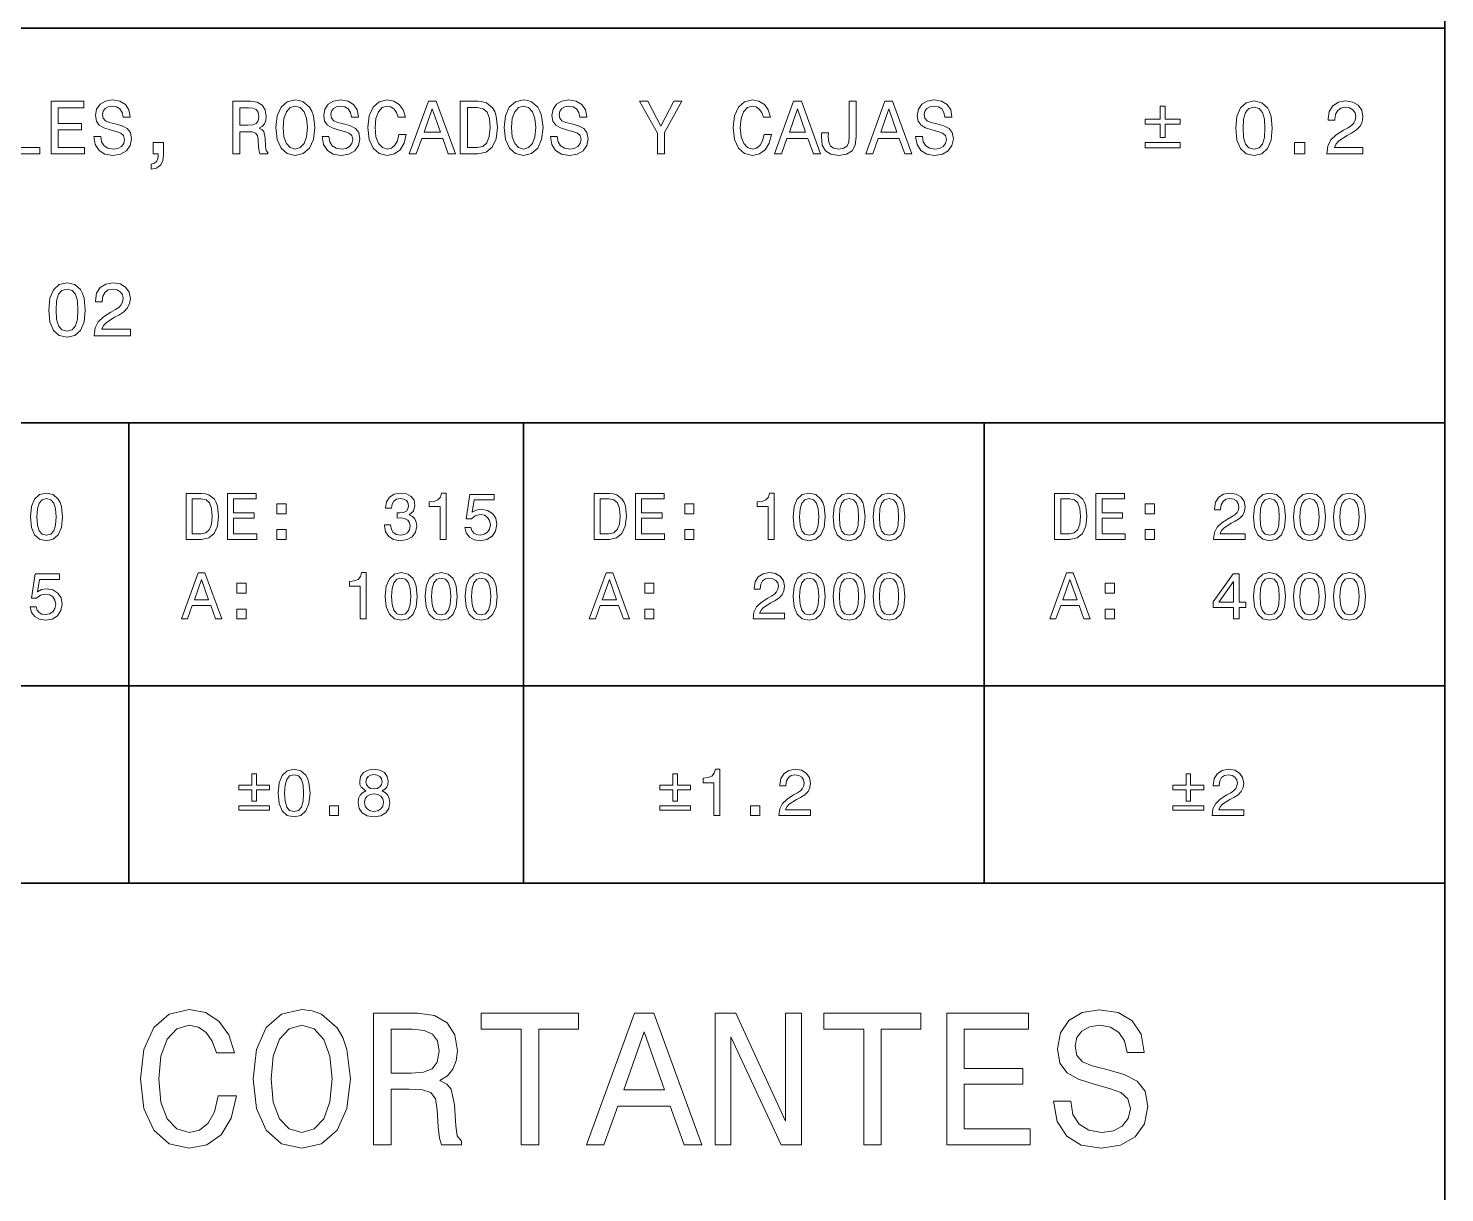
# Model space of a CAD drawing. Extents: x 5 to 413, y 5 to 291.
# Drawn here: x 375.46 to 413.37, y 149.33 to 180.5 of the extents above; entities that cross this region are included whole.
import ezdxf

# ---------------------------------------------------------------- set-up
doc = ezdxf.new("R2010")
doc.units = 0

msp = doc.modelspace()

# ---------------------------------------------------------------- linework, layer by layer
at = {"color": 7, "lineweight": 35}
for p, q in [((413.367157, 5.281658), (413.367157, 290.786957)), ((413.367188, 180.500763), (335.902863, 180.500763)), ((413.367188, 157.613586), (413.367188, 180.500763)), ((335.902863, 169.937454), (413.367188, 169.937454)), ((378.156128, 169.937454), (378.156128, 157.613586)), ((388.719421, 169.937454), (388.719421, 157.613586)), ((401.043304, 169.937454), (401.043304, 157.613586)), ((335.902863, 162.895248), (413.367188, 162.895248)), ((335.902863, 157.613586), (413.367157, 157.613586)), ((335.902863, 157.613586), (413.367188, 157.613586))]:
    msp.add_line(p, q, dxfattribs=at)
at = {"color": 7, "lineweight": 13}
for points in [[(374.866364, 177.137955), (375.771484, 177.137955), (375.771484, 177.308426), (375.05307, 177.308426), (375.05307, 178.546402), (374.866364, 178.546402)], [(376.073883, 177.137955), (376.966858, 177.137955), (376.966858, 177.308426), (376.26059, 177.308426), (376.26059, 177.785355), (376.88974, 177.785355), (376.88974, 177.953796), (376.26059, 177.953796), (376.26059, 178.375916), (376.950623, 178.375916), (376.950623, 178.546402), (376.073883, 178.546402)], [(377.401154, 177.602707), (377.216461, 177.602707), (377.25705, 177.387573), (377.358521, 177.229279), (377.514801, 177.133896), (377.725861, 177.099396), (377.934906, 177.131866), (378.091156, 177.221161), (378.190613, 177.361191), (378.227142, 177.545868), (378.196686, 177.712296), (378.11145, 177.819855), (377.97345, 177.890884), (377.788788, 177.943649), (377.630493, 177.982208), (377.526978, 178.026855), (377.46814, 178.091797), (377.44986, 178.193268), (377.46814, 178.284592), (377.520874, 178.353592), (377.602051, 178.400269), (377.713684, 178.416504), (377.827332, 178.39621), (377.916626, 178.341415), (377.975494, 178.250092), (378.003906, 178.126297), (378.188568, 178.126297), (378.188568, 178.130356), (378.156097, 178.321121), (378.06073, 178.463196), (377.910553, 178.55249), (377.707611, 178.582932), (377.524963, 178.55249), (377.382874, 178.467255), (377.291565, 178.335327), (377.259094, 178.164856), (377.285461, 178.01265), (377.362579, 177.909149), (377.484375, 177.840149), (377.650787, 177.787384), (377.815155, 177.740707), (377.938965, 177.69606), (378.014038, 177.631119), (378.040436, 177.525574), (378.016083, 177.418015), (377.953156, 177.336838), (377.857788, 177.286102), (377.733978, 177.269867), (377.595978, 177.292191), (377.490448, 177.357132), (377.423462, 177.462662)], [(380.934448, 177.137955), (381.123169, 177.137955), (381.123169, 177.73259), (381.315979, 177.73259), (381.458038, 177.726501), (381.547333, 177.69809), (381.596039, 177.631119), (381.616333, 177.511368), (381.626465, 177.32872), (381.638672, 177.208984), (381.663025, 177.137955), (381.876099, 177.137955), (381.876099, 177.176514), (381.829437, 177.233337), (381.813171, 177.338867), (381.798981, 177.566177), (381.764465, 177.734619), (381.717804, 177.787384), (381.644745, 177.825943), (381.725922, 177.876678), (381.782745, 177.947708), (381.819275, 178.037003), (381.831451, 178.144562), (381.80304, 178.315033), (381.721863, 178.442902), (381.587921, 178.52002), (381.405273, 178.546402), (380.934448, 178.546402)], [(382.087158, 177.842178), (382.123688, 177.525574), (382.229218, 177.292191), (382.393616, 177.148102), (382.608734, 177.099396), (382.821838, 177.148102), (382.988251, 177.292191), (383.091736, 177.525574), (383.13031, 177.842178), (383.091736, 178.156738), (383.047089, 178.284592), (382.988251, 178.390121), (382.821838, 178.534225), (382.720367, 178.570755), (382.608734, 178.584961), (382.391571, 178.534225), (382.227203, 178.392151), (382.123688, 178.158768)], [(383.509827, 177.602707), (383.325134, 177.602707), (383.365723, 177.387573), (383.467194, 177.229279), (383.623474, 177.133896), (383.834534, 177.099396), (384.043549, 177.131866), (384.199829, 177.221161), (384.299286, 177.361191), (384.335815, 177.545868), (384.305359, 177.712296), (384.220123, 177.819855), (384.082123, 177.890884), (383.89743, 177.943649), (383.739136, 177.982208), (383.635651, 178.026855), (383.576782, 178.091797), (383.558533, 178.193268), (383.576782, 178.284592), (383.629547, 178.353592), (383.710724, 178.400269), (383.822357, 178.416504), (383.936005, 178.39621), (384.025299, 178.341415), (384.084167, 178.250092), (384.112549, 178.126297), (384.297241, 178.126297), (384.297241, 178.130356), (384.264771, 178.321121), (384.169373, 178.463196), (384.019196, 178.55249), (383.816254, 178.582932), (383.633606, 178.55249), (383.491547, 178.467255), (383.400208, 178.335327), (383.367737, 178.164856), (383.394135, 178.01265), (383.471252, 177.909149), (383.593018, 177.840149), (383.75943, 177.787384), (383.923828, 177.740707), (384.047607, 177.69606), (384.122711, 177.631119), (384.149109, 177.525574), (384.124725, 177.418015), (384.061829, 177.336838), (383.966431, 177.286102), (383.842651, 177.269867), (383.704651, 177.292191), (383.599121, 177.357132), (383.532135, 177.462662)], [(385.380981, 177.66156), (385.340393, 177.491074), (385.273407, 177.369308), (385.180054, 177.29422), (385.070465, 177.269867), (384.938538, 177.306396), (384.835052, 177.415985), (384.766052, 177.594589), (384.743713, 177.842178), (384.766052, 178.087738), (384.833008, 178.268356), (384.936523, 178.377945), (385.070465, 178.416504), (385.167877, 178.39621), (385.251099, 178.339386), (385.31604, 178.248062), (385.360687, 178.122238), (385.553467, 178.122238), (385.492584, 178.315033), (385.387054, 178.461166), (385.242981, 178.55249), (385.070465, 178.584961), (384.855347, 178.534225), (384.690948, 178.392151), (384.585419, 178.158768), (384.548889, 177.842178), (384.585419, 177.525574), (384.690948, 177.292191), (384.855347, 177.148102), (385.070465, 177.099396), (385.259216, 177.137955), (385.411407, 177.245514), (385.518982, 177.422073), (385.575806, 177.66156)], [(385.656982, 177.137955), (385.843689, 177.137955), (385.991821, 177.551956), (386.553986, 177.551956), (386.702148, 177.137955), (386.892914, 177.137955), (386.377441, 178.548431), (386.170441, 178.548431)], [(387.493652, 178.546402), (387.024841, 178.546402), (387.024841, 177.137955), (387.493652, 177.137955), (387.714844, 177.182602), (387.879242, 177.318573), (387.980713, 177.53978), (388.017242, 177.842178), (387.984772, 178.15065), (387.944183, 178.272415), (387.88736, 178.369827), (387.722961, 178.501755), (387.615417, 178.534225)], [(388.195831, 177.842178), (388.232361, 177.525574), (388.337891, 177.292191), (388.502258, 177.148102), (388.717407, 177.099396), (388.930481, 177.148102), (389.096924, 177.292191), (389.200409, 177.525574), (389.238953, 177.842178), (389.200409, 178.156738), (389.155762, 178.284592), (389.096924, 178.390121), (388.930481, 178.534225), (388.82901, 178.570755), (388.717407, 178.584961), (388.500244, 178.534225), (388.335846, 178.392151), (388.232361, 178.158768)], [(389.618469, 177.602707), (389.433807, 177.602707), (389.474396, 177.387573), (389.575867, 177.229279), (389.732117, 177.133896), (389.943176, 177.099396), (390.152222, 177.131866), (390.308502, 177.221161), (390.407928, 177.361191), (390.444458, 177.545868), (390.414032, 177.712296), (390.328796, 177.819855), (390.190796, 177.890884), (390.006104, 177.943649), (389.847809, 177.982208), (389.744293, 178.026855), (389.685455, 178.091797), (389.667175, 178.193268), (389.685455, 178.284592), (389.73822, 178.353592), (389.819397, 178.400269), (389.93103, 178.416504), (390.044647, 178.39621), (390.133972, 178.341415), (390.19281, 178.250092), (390.221222, 178.126297), (390.405914, 178.126297), (390.405914, 178.130356), (390.373444, 178.321121), (390.278046, 178.463196), (390.127869, 178.55249), (389.924927, 178.582932), (389.742279, 178.55249), (389.60022, 178.467255), (389.508881, 178.335327), (389.47641, 178.164856), (389.502808, 178.01265), (389.579926, 177.909149), (389.701691, 177.840149), (389.868103, 177.787384), (390.032471, 177.740707), (390.156281, 177.69606), (390.231384, 177.631119), (390.257751, 177.525574), (390.233398, 177.418015), (390.170502, 177.336838), (390.075104, 177.286102), (389.951294, 177.269867), (389.813293, 177.292191), (389.707764, 177.357132), (389.640808, 177.462662)], [(392.488129, 177.137955), (392.488129, 177.708237), (392.950836, 178.548431), (392.739777, 178.548431), (392.392731, 177.880737), (392.041656, 178.548431), (391.816376, 178.548431), (392.299377, 177.69606), (392.299377, 177.137955)], [(395.154846, 177.66156), (395.114258, 177.491074), (395.047272, 177.369308), (394.953918, 177.29422), (394.84433, 177.269867), (394.712402, 177.306396), (394.608917, 177.415985), (394.539917, 177.594589), (394.517578, 177.842178), (394.539917, 178.087738), (394.606873, 178.268356), (394.710388, 178.377945), (394.84433, 178.416504), (394.941742, 178.39621), (395.024963, 178.339386), (395.089905, 178.248062), (395.134521, 178.122238), (395.327332, 178.122238), (395.266449, 178.315033), (395.160919, 178.461166), (395.016846, 178.55249), (394.84433, 178.584961), (394.629211, 178.534225), (394.464813, 178.392151), (394.359283, 178.158768), (394.322754, 177.842178), (394.359283, 177.525574), (394.464813, 177.292191), (394.629211, 177.148102), (394.84433, 177.099396), (395.033081, 177.137955), (395.185272, 177.245514), (395.292847, 177.422073), (395.34967, 177.66156)], [(395.430847, 177.137955), (395.617554, 177.137955), (395.765686, 177.551956), (396.32785, 177.551956), (396.476013, 177.137955), (396.666779, 177.137955), (396.151306, 178.548431), (395.944275, 178.548431)], [(397.431885, 177.604736), (397.417664, 177.454544), (397.375061, 177.351044), (397.287781, 177.288132), (397.153839, 177.269867), (397.021942, 177.288132), (396.934662, 177.346985), (396.883942, 177.450485), (396.86972, 177.600677), (396.873779, 177.702148), (396.691132, 177.702148), (396.687073, 177.598648), (396.711426, 177.373367), (396.794647, 177.217102), (396.938721, 177.129837), (397.151825, 177.099396), (397.362885, 177.129837), (397.506958, 177.217102), (397.590179, 177.371338), (397.616577, 177.596619), (397.616577, 178.546402), (397.431885, 178.546402)], [(397.874298, 177.137955), (398.061005, 177.137955), (398.209167, 177.551956), (398.771332, 177.551956), (398.919464, 177.137955), (399.110229, 177.137955), (398.594757, 178.548431), (398.387756, 178.548431)], [(399.392334, 177.602707), (399.207642, 177.602707), (399.24823, 177.387573), (399.349731, 177.229279), (399.505981, 177.133896), (399.717041, 177.099396), (399.926086, 177.131866), (400.082336, 177.221161), (400.181793, 177.361191), (400.218323, 177.545868), (400.187866, 177.712296), (400.102631, 177.819855), (399.964661, 177.890884), (399.779968, 177.943649), (399.621674, 177.982208), (399.518158, 178.026855), (399.45932, 178.091797), (399.44104, 178.193268), (399.45932, 178.284592), (399.512085, 178.353592), (399.593262, 178.400269), (399.704865, 178.416504), (399.818512, 178.39621), (399.907806, 178.341415), (399.966675, 178.250092), (399.995087, 178.126297), (400.179749, 178.126297), (400.179749, 178.130356), (400.147278, 178.321121), (400.05191, 178.463196), (399.901733, 178.55249), (399.698792, 178.582932), (399.516144, 178.55249), (399.374084, 178.467255), (399.282745, 178.335327), (399.250275, 178.164856), (399.276672, 178.01265), (399.35376, 177.909149), (399.475555, 177.840149), (399.641968, 177.787384), (399.806335, 177.740707), (399.930145, 177.69606), (400.005219, 177.631119), (400.031616, 177.525574), (400.007263, 177.418015), (399.944336, 177.336838), (399.848969, 177.286102), (399.725159, 177.269867), (399.587158, 177.292191), (399.481628, 177.357132), (399.414673, 177.462662)], [(407.776031, 177.825943), (407.806458, 177.507309), (407.901855, 177.280014), (408.054047, 177.142014), (408.265106, 177.097366), (408.474152, 177.142014), (408.626343, 177.280014), (408.719727, 177.507309), (408.752197, 177.825943), (408.719727, 178.142532), (408.681152, 178.268356), (408.626343, 178.371857), (408.474152, 178.509872), (408.265106, 178.556549), (408.054047, 178.509872), (407.901855, 178.369827), (407.806458, 178.142532)], [(410.213409, 177.137955), (411.181458, 177.137955), (411.181458, 177.312485), (410.416321, 177.312485), (410.458954, 177.407867), (410.532013, 177.487015), (410.757294, 177.631119), (410.877014, 177.692001), (411.010986, 177.779266), (411.106354, 177.880737), (411.161163, 178.000473), (411.181458, 178.136444), (411.146942, 178.306915), (411.051575, 178.440872), (410.905457, 178.526108), (410.716705, 178.556549), (410.521881, 178.522049), (410.373718, 178.426666), (410.278351, 178.274445), (410.24585, 178.073532), (410.24585, 178.04512), (410.430542, 178.04512), (410.430542, 178.061356), (410.448822, 178.199356), (410.503601, 178.300827), (410.590881, 178.365768), (410.706543, 178.388092), (410.82428, 178.367798), (410.91153, 178.317062), (410.968353, 178.237915), (410.988647, 178.138474), (410.974426, 178.04512), (410.935883, 177.965973), (410.870941, 177.896973), (410.781647, 177.83609), (410.661926, 177.771149), (410.463013, 177.645325), (410.322998, 177.511368), (410.239777, 177.349014), (410.213409, 177.144043)], [(381.352509, 178.373886), (381.476288, 178.36171), (381.563568, 178.323151), (381.618347, 178.252121), (381.636627, 178.140503), (381.616333, 178.022797), (381.561523, 177.951767), (381.46817, 177.915237), (381.340332, 177.90509), (381.123169, 177.90509), (381.123169, 178.373886)], [(382.281982, 177.842178), (382.304321, 178.087738), (382.371277, 178.268356), (382.474792, 178.377945), (382.608734, 178.416504), (382.740662, 178.377945), (382.844147, 178.266327), (382.911133, 178.085709), (382.935486, 177.842178), (382.911133, 177.596619), (382.844147, 177.415985), (382.740662, 177.306396), (382.608734, 177.269867), (382.474792, 177.306396), (382.371277, 177.415985), (382.304321, 177.594589)], [(386.056763, 177.724472), (386.273926, 178.345474), (386.491089, 177.724472)], [(387.479431, 178.377945), (387.633667, 178.347504), (387.739197, 178.25415), (387.802124, 178.087738), (387.822418, 177.842178), (387.800079, 177.604736), (387.737183, 177.438309), (387.629608, 177.338867), (387.479431, 177.306396), (387.213562, 177.306396), (387.213562, 178.377945)], [(388.390656, 177.842178), (388.412964, 178.087738), (388.47995, 178.268356), (388.583435, 178.377945), (388.717407, 178.416504), (388.849304, 178.377945), (388.95282, 178.266327), (389.019775, 178.085709), (389.044128, 177.842178), (389.019775, 177.596619), (388.95282, 177.415985), (388.849304, 177.306396), (388.717407, 177.269867), (388.583435, 177.306396), (388.47995, 177.415985), (388.412964, 177.594589)], [(395.830627, 177.724472), (396.047791, 178.345474), (396.264954, 177.724472)], [(398.274109, 177.724472), (398.491272, 178.345474), (398.708405, 177.724472)], [(405.75061, 177.580383), (405.890656, 177.580383), (405.890656, 177.931473), (406.29248, 177.931473), (406.29248, 178.069473), (405.890656, 178.069473), (405.890656, 178.418549), (405.75061, 178.418549), (405.75061, 178.069473), (405.348785, 178.069473), (405.348785, 177.931473), (405.75061, 177.931473)], [(407.970856, 177.825943), (407.987091, 178.071503), (408.037811, 178.248062), (408.12915, 178.351562), (408.265106, 178.388092), (408.399048, 178.351562), (408.490387, 178.248062), (408.541138, 178.071503), (408.557373, 177.825943), (408.541138, 177.578354), (408.490387, 177.401779), (408.399048, 177.298279), (408.265106, 177.263779), (408.12915, 177.298279), (408.037811, 177.401779), (407.987091, 177.578354)], [(378.803497, 177.137955), (378.939484, 177.137955), (378.939484, 177.099396), (378.929321, 177.001984), (378.896851, 176.932983), (378.840027, 176.888336), (378.754791, 176.866013), (378.754791, 176.728012), (378.894836, 176.760483), (378.998322, 176.835571), (379.061249, 176.955307), (379.083557, 177.115631), (379.083557, 177.442368), (378.803497, 177.442368)], [(405.348785, 177.442368), (405.348785, 177.302338), (406.29248, 177.302338), (406.29248, 177.442368)], [(409.346802, 177.137955), (409.626892, 177.137955), (409.626892, 177.440338), (409.346802, 177.440338)], [(376.010986, 172.959305), (376.041412, 172.640671), (376.13681, 172.413376), (376.289001, 172.275375), (376.500061, 172.230728), (376.709106, 172.275375), (376.861328, 172.413376), (376.954681, 172.640671), (376.987152, 172.959305), (376.954681, 173.275894), (376.916107, 173.401718), (376.861328, 173.505219), (376.709106, 173.643234), (376.500061, 173.689911), (376.289001, 173.643234), (376.13681, 173.503189), (376.041412, 173.275894)], [(377.226624, 172.271317), (378.194672, 172.271317), (378.194672, 172.445847), (377.429565, 172.445847), (377.472168, 172.541229), (377.545227, 172.620377), (377.770508, 172.764481), (377.890259, 172.825363), (378.0242, 172.912628), (378.119568, 173.014099), (378.174377, 173.133835), (378.194672, 173.269806), (378.160156, 173.440277), (378.064789, 173.574234), (377.918671, 173.65947), (377.729919, 173.689911), (377.535095, 173.655411), (377.386932, 173.560028), (377.291565, 173.407806), (377.259094, 173.206894), (377.259094, 173.178482), (377.443756, 173.178482), (377.443756, 173.194717), (377.462036, 173.332718), (377.516846, 173.434189), (377.604095, 173.49913), (377.719788, 173.521454), (377.837494, 173.50116), (377.924744, 173.450424), (377.981567, 173.371277), (378.001862, 173.271835), (377.987671, 173.178482), (377.949097, 173.099335), (377.884155, 173.030334), (377.794861, 172.969452), (377.67511, 172.90451), (377.476227, 172.778687), (377.336212, 172.64473), (377.252991, 172.482376), (377.226624, 172.277405)], [(376.205811, 172.959305), (376.222046, 173.204865), (376.272766, 173.381424), (376.364105, 173.484924), (376.500061, 173.521454), (376.634033, 173.484924), (376.725342, 173.381424), (376.776062, 173.204865), (376.792297, 172.959305), (376.776062, 172.711716), (376.725342, 172.535141), (376.634033, 172.431641), (376.500061, 172.397141), (376.364105, 172.431641), (376.272766, 172.535141), (376.222046, 172.711716)], [(375.521851, 167.420929), (375.548492, 167.142136), (375.631958, 166.943237), (375.765137, 166.822495), (375.949829, 166.783417), (376.132721, 166.822495), (376.2659, 166.943237), (376.347595, 167.142136), (376.376007, 167.420929), (376.347595, 167.697952), (376.313843, 167.808044), (376.2659, 167.898605), (376.132721, 168.019363), (375.949829, 168.060211), (375.765137, 168.019363), (375.631958, 167.896835), (375.548492, 167.697952)], [(375.692322, 167.420929), (375.706543, 167.635788), (375.750946, 167.790283), (375.830841, 167.880859), (375.949829, 167.912811), (376.067017, 167.880859), (376.146942, 167.790283), (376.191315, 167.635788), (376.205536, 167.420929), (376.191315, 167.204285), (376.146942, 167.049789), (376.067017, 166.959229), (375.949829, 166.929031), (375.830841, 166.959229), (375.750946, 167.049789), (375.706543, 167.204285)], [(380.09729, 168.051331), (379.687073, 168.051331), (379.687073, 166.818939), (380.09729, 166.818939), (380.290833, 166.858002), (380.434662, 166.97699), (380.523468, 167.170547), (380.55542, 167.435135), (380.527008, 167.705048), (380.491486, 167.8116), (380.441772, 167.896835), (380.297943, 168.012253), (380.203827, 168.040665)], [(380.795166, 166.818939), (381.576508, 166.818939), (381.576508, 166.968109), (380.958527, 166.968109), (380.958527, 167.385406), (381.509003, 167.385406), (381.509003, 167.532806), (380.958527, 167.532806), (380.958527, 167.902161), (381.562286, 167.902161), (381.562286, 168.051331), (380.795166, 168.051331)], [(384.996643, 167.206055), (384.996643, 167.193634), (385.025055, 167.023148), (385.108521, 166.895294), (385.239929, 166.813614), (385.41394, 166.783417), (385.598633, 166.813614), (385.737122, 166.891739), (385.825928, 167.016052), (385.85788, 167.175873), (385.843689, 167.28064), (385.804626, 167.365875), (385.740692, 167.43158), (385.655457, 167.479523), (385.770874, 167.575424), (385.811707, 167.728134), (385.785065, 167.866638), (385.70871, 167.97142), (385.584412, 168.037125), (385.41394, 168.060211), (385.25412, 168.031799), (385.131592, 167.953659), (385.051697, 167.829361), (385.025055, 167.6642), (385.025055, 167.651779), (385.183105, 167.651779), (385.197296, 167.765427), (385.243469, 167.847107), (385.318054, 167.896835), (385.422821, 167.914597), (385.515167, 167.900391), (385.582642, 167.863098), (385.623474, 167.802719), (385.639465, 167.721039), (385.623474, 167.634018), (385.580872, 167.575424), (385.506287, 167.539902), (385.40506, 167.529251), (385.335815, 167.531021), (385.335815, 167.390732), (385.422821, 167.394287), (385.534698, 167.378311), (385.618164, 167.335693), (385.667877, 167.266434), (385.685638, 167.175873), (385.666107, 167.072876), (385.614594, 166.996521), (385.532928, 166.948578), (385.424591, 166.932587), (385.312714, 166.950348), (385.231049, 167.003616), (385.179535, 167.088852), (385.160004, 167.206055)], [(386.481171, 166.818939), (386.642792, 166.818939), (386.642792, 168.060211), (386.522034, 168.060211), (386.490051, 167.951889), (386.426147, 167.879074), (386.328461, 167.836456), (386.193512, 167.82225), (386.193512, 167.696167), (386.481171, 167.696167)], [(387.141785, 167.14035), (387.180847, 166.994736), (387.267853, 166.881088), (387.395691, 166.810059), (387.559082, 166.783417), (387.738434, 166.815384), (387.878723, 166.902405), (387.967499, 167.040909), (388.001251, 167.218491), (387.971069, 167.383636), (387.885834, 167.51326), (387.752625, 167.596725), (387.580383, 167.626923), (387.447205, 167.605606), (387.344208, 167.547012), (387.393921, 167.879074), (387.933777, 167.879074), (387.933777, 168.024689), (387.274963, 168.024689), (387.177277, 167.371201), (387.319336, 167.371201), (387.422333, 167.454666), (387.553741, 167.484848), (387.667389, 167.465317), (387.754425, 167.408493), (387.809448, 167.321487), (387.828979, 167.20961), (387.809448, 167.097733), (387.752625, 167.010727), (387.665619, 166.955673), (387.553741, 166.936142), (387.459625, 166.948578), (387.386841, 166.98941), (387.333557, 167.053345), (387.306915, 167.14035)], [(391.012726, 168.051331), (390.602509, 168.051331), (390.602509, 166.818939), (391.012726, 166.818939), (391.206268, 166.858002), (391.350098, 166.97699), (391.438904, 167.170547), (391.470856, 167.435135), (391.442444, 167.705048), (391.406921, 167.8116), (391.357208, 167.896835), (391.213379, 168.012253), (391.119263, 168.040665)], [(391.710602, 166.818939), (392.491943, 166.818939), (392.491943, 166.968109), (391.873962, 166.968109), (391.873962, 167.385406), (392.424438, 167.385406), (392.424438, 167.532806), (391.873962, 167.532806), (391.873962, 167.902161), (392.477722, 167.902161), (392.477722, 168.051331), (391.710602, 168.051331)], [(395.258575, 166.818939), (395.420197, 166.818939), (395.420197, 168.060211), (395.299438, 168.060211), (395.267456, 167.951889), (395.203552, 167.879074), (395.105865, 167.836456), (394.970917, 167.82225), (394.970917, 167.696167), (395.258575, 167.696167)], [(395.93161, 167.420929), (395.958252, 167.142136), (396.041718, 166.943237), (396.174896, 166.822495), (396.359558, 166.783417), (396.54248, 166.822495), (396.675659, 166.943237), (396.757355, 167.142136), (396.785767, 167.420929), (396.757355, 167.697952), (396.723602, 167.808044), (396.675659, 167.898605), (396.54248, 168.019363), (396.359558, 168.060211), (396.174896, 168.019363), (396.041718, 167.896835), (395.958252, 167.697952)], [(396.102081, 167.420929), (396.116272, 167.635788), (396.160675, 167.790283), (396.240601, 167.880859), (396.359558, 167.912811), (396.476776, 167.880859), (396.556671, 167.790283), (396.601074, 167.635788), (396.615265, 167.420929), (396.601074, 167.204285), (396.556671, 167.049789), (396.476776, 166.959229), (396.359558, 166.929031), (396.240601, 166.959229), (396.160675, 167.049789), (396.116272, 167.204285)], [(397.00061, 167.420929), (397.027252, 167.142136), (397.110718, 166.943237), (397.243896, 166.822495), (397.428589, 166.783417), (397.611481, 166.822495), (397.744659, 166.943237), (397.826355, 167.142136), (397.854767, 167.420929), (397.826355, 167.697952), (397.792603, 167.808044), (397.744659, 167.898605), (397.611481, 168.019363), (397.428589, 168.060211), (397.243896, 168.019363), (397.110718, 167.896835), (397.027252, 167.697952)], [(397.171082, 167.420929), (397.185303, 167.635788), (397.229706, 167.790283), (397.309601, 167.880859), (397.428589, 167.912811), (397.545776, 167.880859), (397.625702, 167.790283), (397.670074, 167.635788), (397.684296, 167.420929), (397.670074, 167.204285), (397.625702, 167.049789), (397.545776, 166.959229), (397.428589, 166.929031), (397.309601, 166.959229), (397.229706, 167.049789), (397.185303, 167.204285)], [(398.069641, 167.420929), (398.096283, 167.142136), (398.179749, 166.943237), (398.312927, 166.822495), (398.497589, 166.783417), (398.680511, 166.822495), (398.81369, 166.943237), (398.895386, 167.142136), (398.923798, 167.420929), (398.895386, 167.697952), (398.861633, 167.808044), (398.81369, 167.898605), (398.680511, 168.019363), (398.497589, 168.060211), (398.312927, 168.019363), (398.179749, 167.896835), (398.096283, 167.697952)], [(398.240112, 167.420929), (398.254303, 167.635788), (398.298706, 167.790283), (398.378632, 167.880859), (398.497589, 167.912811), (398.614807, 167.880859), (398.694702, 167.790283), (398.739105, 167.635788), (398.753296, 167.420929), (398.739105, 167.204285), (398.694702, 167.049789), (398.614807, 166.959229), (398.497589, 166.929031), (398.378632, 166.959229), (398.298706, 167.049789), (398.254303, 167.204285)], [(403.336578, 168.051331), (402.926361, 168.051331), (402.926361, 166.818939), (403.336578, 166.818939), (403.530121, 166.858002), (403.67395, 166.97699), (403.762756, 167.170547), (403.794708, 167.435135), (403.766296, 167.705048), (403.730774, 167.8116), (403.681061, 167.896835), (403.537231, 168.012253), (403.443115, 168.040665)], [(404.034454, 166.818939), (404.815796, 166.818939), (404.815796, 166.968109), (404.197815, 166.968109), (404.197815, 167.385406), (404.748291, 167.385406), (404.748291, 167.532806), (404.197815, 167.532806), (404.197815, 167.902161), (404.801575, 167.902161), (404.801575, 168.051331), (404.034454, 168.051331)], [(407.181122, 166.818939), (408.028168, 166.818939), (408.028168, 166.971649), (407.358704, 166.971649), (407.395996, 167.055115), (407.4599, 167.124374), (407.657013, 167.250458), (407.76178, 167.303726), (407.878998, 167.380081), (407.962463, 167.468872), (408.010406, 167.573639), (408.028168, 167.692627), (407.997986, 167.841782), (407.91452, 167.958984), (407.786652, 168.033569), (407.621521, 168.060211), (407.451019, 168.030014), (407.321411, 167.946548), (407.237946, 167.81337), (407.209534, 167.637573), (407.209534, 167.612717), (407.371124, 167.612717), (407.371124, 167.626923), (407.387115, 167.747665), (407.435059, 167.836456), (407.511414, 167.89328), (407.61264, 167.912811), (407.715637, 167.895065), (407.791992, 167.850662), (407.841705, 167.781403), (407.859467, 167.694397), (407.847015, 167.612717), (407.813293, 167.543457), (407.75647, 167.483078), (407.678345, 167.42981), (407.573547, 167.372986), (407.399536, 167.262878), (407.277008, 167.145676), (407.204193, 167.003616), (407.181122, 166.824265)], [(408.255463, 167.420929), (408.282104, 167.142136), (408.36557, 166.943237), (408.498749, 166.822495), (408.683411, 166.783417), (408.866333, 166.822495), (408.999512, 166.943237), (409.081207, 167.142136), (409.109619, 167.420929), (409.081207, 167.697952), (409.047455, 167.808044), (408.999512, 167.898605), (408.866333, 168.019363), (408.683411, 168.060211), (408.498749, 168.019363), (408.36557, 167.896835), (408.282104, 167.697952)], [(408.425934, 167.420929), (408.440125, 167.635788), (408.484528, 167.790283), (408.564453, 167.880859), (408.683411, 167.912811), (408.800629, 167.880859), (408.880524, 167.790283), (408.924927, 167.635788), (408.939117, 167.420929), (408.924927, 167.204285), (408.880524, 167.049789), (408.800629, 166.959229), (408.683411, 166.929031), (408.564453, 166.959229), (408.484528, 167.049789), (408.440125, 167.204285)], [(409.324463, 167.420929), (409.351105, 167.142136), (409.43457, 166.943237), (409.567749, 166.822495), (409.752441, 166.783417), (409.935333, 166.822495), (410.068512, 166.943237), (410.150208, 167.142136), (410.178619, 167.420929), (410.150208, 167.697952), (410.116455, 167.808044), (410.068512, 167.898605), (409.935333, 168.019363), (409.752441, 168.060211), (409.567749, 168.019363), (409.43457, 167.896835), (409.351105, 167.697952)], [(409.494934, 167.420929), (409.509155, 167.635788), (409.553558, 167.790283), (409.633453, 167.880859), (409.752441, 167.912811), (409.869629, 167.880859), (409.949554, 167.790283), (409.993927, 167.635788), (410.008148, 167.420929), (409.993927, 167.204285), (409.949554, 167.049789), (409.869629, 166.959229), (409.752441, 166.929031), (409.633453, 166.959229), (409.553558, 167.049789), (409.509155, 167.204285)], [(410.393494, 167.420929), (410.420135, 167.142136), (410.503601, 166.943237), (410.63678, 166.822495), (410.821442, 166.783417), (411.004364, 166.822495), (411.137543, 166.943237), (411.219238, 167.142136), (411.24765, 167.420929), (411.219238, 167.697952), (411.185486, 167.808044), (411.137543, 167.898605), (411.004364, 168.019363), (410.821442, 168.060211), (410.63678, 168.019363), (410.503601, 167.896835), (410.420135, 167.697952)], [(410.563965, 167.420929), (410.578156, 167.635788), (410.622559, 167.790283), (410.702484, 167.880859), (410.821442, 167.912811), (410.93866, 167.880859), (411.018555, 167.790283), (411.062958, 167.635788), (411.077148, 167.420929), (411.062958, 167.204285), (411.018555, 167.049789), (410.93866, 166.959229), (410.821442, 166.929031), (410.702484, 166.959229), (410.622559, 167.049789), (410.578156, 167.204285)], [(380.084839, 167.903931), (380.219818, 167.877304), (380.312134, 167.795609), (380.367188, 167.649994), (380.384949, 167.435135), (380.365417, 167.227371), (380.310364, 167.081757), (380.216248, 166.994736), (380.084839, 166.966324), (379.852234, 166.966324), (379.852234, 167.903931)], [(382.114563, 167.507935), (382.359619, 167.507935), (382.359619, 167.772522), (382.114563, 167.772522)], [(391.000275, 167.903931), (391.135254, 167.877304), (391.22757, 167.795609), (391.282623, 167.649994), (391.300385, 167.435135), (391.280853, 167.227371), (391.2258, 167.081757), (391.131683, 166.994736), (391.000275, 166.966324), (390.76767, 166.966324), (390.76767, 167.903931)], [(393.029999, 167.507935), (393.275055, 167.507935), (393.275055, 167.772522), (393.029999, 167.772522)], [(403.324127, 167.903931), (403.459106, 167.877304), (403.551422, 167.795609), (403.606476, 167.649994), (403.624237, 167.435135), (403.604706, 167.227371), (403.549652, 167.081757), (403.455536, 166.994736), (403.324127, 166.966324), (403.091522, 166.966324), (403.091522, 167.903931)], [(405.353851, 167.507935), (405.598907, 167.507935), (405.598907, 167.772522), (405.353851, 167.772522)], [(382.114563, 166.818939), (382.359619, 166.818939), (382.359619, 167.083527), (382.114563, 167.083527)], [(393.029999, 166.818939), (393.275055, 166.818939), (393.275055, 167.083527), (393.029999, 167.083527)], [(405.353851, 166.818939), (405.598907, 166.818939), (405.598907, 167.083527), (405.353851, 167.083527)], [(375.50943, 165.0112), (375.548492, 164.865585), (375.635498, 164.751938), (375.763367, 164.680908), (375.926727, 164.654266), (376.106079, 164.686234), (376.246368, 164.773254), (376.335175, 164.911758), (376.368896, 165.08934), (376.338715, 165.254486), (376.253479, 165.384109), (376.1203, 165.467575), (375.948059, 165.497772), (375.81485, 165.476456), (375.711853, 165.417862), (375.761597, 165.749924), (376.301422, 165.749924), (376.301422, 165.895538), (375.642609, 165.895538), (375.544952, 165.24205), (375.687012, 165.24205), (375.790009, 165.325516), (375.921417, 165.355698), (376.035065, 165.336166), (376.12207, 165.279343), (376.177124, 165.192337), (376.196655, 165.08046), (376.177124, 164.968582), (376.1203, 164.881577), (376.033295, 164.826523), (375.921417, 164.806992), (375.827301, 164.819427), (375.754486, 164.86026), (375.701202, 164.924194), (375.674591, 165.0112)], [(379.559204, 164.689789), (379.722595, 164.689789), (379.852234, 165.052048), (380.344116, 165.052048), (380.473755, 164.689789), (380.640656, 164.689789), (380.189606, 165.92395), (380.008484, 165.92395)], [(379.909058, 165.202988), (380.09906, 165.746368), (380.289062, 165.202988)], [(381.045532, 165.378784), (381.290588, 165.378784), (381.290588, 165.643372), (381.045532, 165.643372)], [(384.34314, 164.689789), (384.504761, 164.689789), (384.504761, 165.931061), (384.384003, 165.931061), (384.35202, 165.822739), (384.288116, 165.749924), (384.19043, 165.707306), (384.055481, 165.6931), (384.055481, 165.567017), (384.34314, 165.567017)], [(385.016174, 165.291779), (385.042816, 165.012985), (385.126282, 164.814087), (385.25946, 164.693344), (385.444122, 164.654266), (385.627045, 164.693344), (385.760223, 164.814087), (385.841919, 165.012985), (385.870331, 165.291779), (385.841919, 165.568802), (385.808167, 165.678894), (385.760223, 165.769455), (385.627045, 165.890213), (385.444122, 165.931061), (385.25946, 165.890213), (385.126282, 165.767685), (385.042816, 165.568802)], [(385.186646, 165.291779), (385.200836, 165.506638), (385.245239, 165.661133), (385.325165, 165.751709), (385.444122, 165.783661), (385.56134, 165.751709), (385.641235, 165.661133), (385.685638, 165.506638), (385.699829, 165.291779), (385.685638, 165.075134), (385.641235, 164.920639), (385.56134, 164.830078), (385.444122, 164.799881), (385.325165, 164.830078), (385.245239, 164.920639), (385.200836, 165.075134)], [(386.085175, 165.291779), (386.111816, 165.012985), (386.195282, 164.814087), (386.328461, 164.693344), (386.513153, 164.654266), (386.696045, 164.693344), (386.829224, 164.814087), (386.910919, 165.012985), (386.939331, 165.291779), (386.910919, 165.568802), (386.877167, 165.678894), (386.829224, 165.769455), (386.696045, 165.890213), (386.513153, 165.931061), (386.328461, 165.890213), (386.195282, 165.767685), (386.111816, 165.568802)], [(386.255646, 165.291779), (386.269867, 165.506638), (386.31427, 165.661133), (386.394165, 165.751709), (386.513153, 165.783661), (386.630341, 165.751709), (386.710266, 165.661133), (386.754639, 165.506638), (386.76886, 165.291779), (386.754639, 165.075134), (386.710266, 164.920639), (386.630341, 164.830078), (386.513153, 164.799881), (386.394165, 164.830078), (386.31427, 164.920639), (386.269867, 165.075134)], [(387.154205, 165.291779), (387.180847, 165.012985), (387.264313, 164.814087), (387.397491, 164.693344), (387.582153, 164.654266), (387.765076, 164.693344), (387.898254, 164.814087), (387.97995, 165.012985), (388.008362, 165.291779), (387.97995, 165.568802), (387.946198, 165.678894), (387.898254, 165.769455), (387.765076, 165.890213), (387.582153, 165.931061), (387.397491, 165.890213), (387.264313, 165.767685), (387.180847, 165.568802)], [(387.324677, 165.291779), (387.338867, 165.506638), (387.38327, 165.661133), (387.463196, 165.751709), (387.582153, 165.783661), (387.699371, 165.751709), (387.779266, 165.661133), (387.823669, 165.506638), (387.83786, 165.291779), (387.823669, 165.075134), (387.779266, 164.920639), (387.699371, 164.830078), (387.582153, 164.799881), (387.463196, 164.830078), (387.38327, 164.920639), (387.338867, 165.075134)], [(390.47464, 164.689789), (390.638031, 164.689789), (390.76767, 165.052048), (391.259552, 165.052048), (391.389191, 164.689789), (391.556091, 164.689789), (391.105042, 165.92395), (390.92392, 165.92395)], [(390.824493, 165.202988), (391.014496, 165.746368), (391.204498, 165.202988)], [(391.960968, 165.378784), (392.206024, 165.378784), (392.206024, 165.643372), (391.960968, 165.643372)], [(394.857269, 164.689789), (395.704315, 164.689789), (395.704315, 164.842499), (395.034851, 164.842499), (395.072144, 164.925964), (395.136047, 164.995224), (395.33316, 165.121307), (395.437927, 165.174576), (395.555145, 165.250931), (395.638611, 165.339722), (395.686554, 165.444489), (395.704315, 165.563477), (395.674133, 165.712631), (395.590668, 165.829834), (395.462799, 165.904419), (395.297668, 165.931061), (395.127167, 165.900864), (394.997559, 165.817398), (394.914093, 165.684219), (394.885681, 165.508423), (394.885681, 165.483566), (395.047272, 165.483566), (395.047272, 165.497772), (395.063263, 165.618515), (395.111206, 165.707306), (395.187561, 165.76413), (395.288788, 165.783661), (395.391785, 165.765915), (395.46814, 165.721512), (395.517853, 165.652252), (395.535614, 165.565247), (395.523163, 165.483566), (395.489441, 165.414307), (395.432617, 165.353928), (395.354492, 165.300659), (395.249695, 165.243835), (395.075684, 165.133728), (394.953156, 165.016525), (394.880341, 164.874466), (394.857269, 164.695114)], [(395.93161, 165.291779), (395.958252, 165.012985), (396.041718, 164.814087), (396.174896, 164.693344), (396.359558, 164.654266), (396.54248, 164.693344), (396.675659, 164.814087), (396.757355, 165.012985), (396.785767, 165.291779), (396.757355, 165.568802), (396.723602, 165.678894), (396.675659, 165.769455), (396.54248, 165.890213), (396.359558, 165.931061), (396.174896, 165.890213), (396.041718, 165.767685), (395.958252, 165.568802)], [(396.102081, 165.291779), (396.116272, 165.506638), (396.160675, 165.661133), (396.240601, 165.751709), (396.359558, 165.783661), (396.476776, 165.751709), (396.556671, 165.661133), (396.601074, 165.506638), (396.615265, 165.291779), (396.601074, 165.075134), (396.556671, 164.920639), (396.476776, 164.830078), (396.359558, 164.799881), (396.240601, 164.830078), (396.160675, 164.920639), (396.116272, 165.075134)], [(397.00061, 165.291779), (397.027252, 165.012985), (397.110718, 164.814087), (397.243896, 164.693344), (397.428589, 164.654266), (397.611481, 164.693344), (397.744659, 164.814087), (397.826355, 165.012985), (397.854767, 165.291779), (397.826355, 165.568802), (397.792603, 165.678894), (397.744659, 165.769455), (397.611481, 165.890213), (397.428589, 165.931061), (397.243896, 165.890213), (397.110718, 165.767685), (397.027252, 165.568802)], [(397.171082, 165.291779), (397.185303, 165.506638), (397.229706, 165.661133), (397.309601, 165.751709), (397.428589, 165.783661), (397.545776, 165.751709), (397.625702, 165.661133), (397.670074, 165.506638), (397.684296, 165.291779), (397.670074, 165.075134), (397.625702, 164.920639), (397.545776, 164.830078), (397.428589, 164.799881), (397.309601, 164.830078), (397.229706, 164.920639), (397.185303, 165.075134)], [(398.069641, 165.291779), (398.096283, 165.012985), (398.179749, 164.814087), (398.312927, 164.693344), (398.497589, 164.654266), (398.680511, 164.693344), (398.81369, 164.814087), (398.895386, 165.012985), (398.923798, 165.291779), (398.895386, 165.568802), (398.861633, 165.678894), (398.81369, 165.769455), (398.680511, 165.890213), (398.497589, 165.931061), (398.312927, 165.890213), (398.179749, 165.767685), (398.096283, 165.568802)], [(398.240112, 165.291779), (398.254303, 165.506638), (398.298706, 165.661133), (398.378632, 165.751709), (398.497589, 165.783661), (398.614807, 165.751709), (398.694702, 165.661133), (398.739105, 165.506638), (398.753296, 165.291779), (398.739105, 165.075134), (398.694702, 164.920639), (398.614807, 164.830078), (398.497589, 164.799881), (398.378632, 164.830078), (398.298706, 164.920639), (398.254303, 165.075134)], [(402.798492, 164.689789), (402.961884, 164.689789), (403.091522, 165.052048), (403.583405, 165.052048), (403.713043, 164.689789), (403.879944, 164.689789), (403.428894, 165.92395), (403.247772, 165.92395)], [(403.148346, 165.202988), (403.338348, 165.746368), (403.528351, 165.202988)], [(404.284821, 165.378784), (404.529877, 165.378784), (404.529877, 165.643372), (404.284821, 165.643372)], [(407.712067, 164.689789), (407.871887, 164.689789), (407.871887, 164.995224), (408.047699, 164.995224), (408.047699, 165.137283), (407.871887, 165.137283), (407.871887, 165.895538), (407.710297, 165.895538), (407.170471, 165.151489), (407.170471, 164.995224), (407.712067, 164.995224)], [(407.319611, 165.137283), (407.712067, 165.689545), (407.712067, 165.137283)], [(408.255463, 165.291779), (408.282104, 165.012985), (408.36557, 164.814087), (408.498749, 164.693344), (408.683411, 164.654266), (408.866333, 164.693344), (408.999512, 164.814087), (409.081207, 165.012985), (409.109619, 165.291779), (409.081207, 165.568802), (409.047455, 165.678894), (408.999512, 165.769455), (408.866333, 165.890213), (408.683411, 165.931061), (408.498749, 165.890213), (408.36557, 165.767685), (408.282104, 165.568802)], [(408.425934, 165.291779), (408.440125, 165.506638), (408.484528, 165.661133), (408.564453, 165.751709), (408.683411, 165.783661), (408.800629, 165.751709), (408.880524, 165.661133), (408.924927, 165.506638), (408.939117, 165.291779), (408.924927, 165.075134), (408.880524, 164.920639), (408.800629, 164.830078), (408.683411, 164.799881), (408.564453, 164.830078), (408.484528, 164.920639), (408.440125, 165.075134)], [(409.324463, 165.291779), (409.351105, 165.012985), (409.43457, 164.814087), (409.567749, 164.693344), (409.752441, 164.654266), (409.935333, 164.693344), (410.068512, 164.814087), (410.150208, 165.012985), (410.178619, 165.291779), (410.150208, 165.568802), (410.116455, 165.678894), (410.068512, 165.769455), (409.935333, 165.890213), (409.752441, 165.931061), (409.567749, 165.890213), (409.43457, 165.767685), (409.351105, 165.568802)], [(409.494934, 165.291779), (409.509155, 165.506638), (409.553558, 165.661133), (409.633453, 165.751709), (409.752441, 165.783661), (409.869629, 165.751709), (409.949554, 165.661133), (409.993927, 165.506638), (410.008148, 165.291779), (409.993927, 165.075134), (409.949554, 164.920639), (409.869629, 164.830078), (409.752441, 164.799881), (409.633453, 164.830078), (409.553558, 164.920639), (409.509155, 165.075134)], [(410.393494, 165.291779), (410.420135, 165.012985), (410.503601, 164.814087), (410.63678, 164.693344), (410.821442, 164.654266), (411.004364, 164.693344), (411.137543, 164.814087), (411.219238, 165.012985), (411.24765, 165.291779), (411.219238, 165.568802), (411.185486, 165.678894), (411.137543, 165.769455), (411.004364, 165.890213), (410.821442, 165.931061), (410.63678, 165.890213), (410.503601, 165.767685), (410.420135, 165.568802)], [(410.563965, 165.291779), (410.578156, 165.506638), (410.622559, 165.661133), (410.702484, 165.751709), (410.821442, 165.783661), (410.93866, 165.751709), (411.018555, 165.661133), (411.062958, 165.506638), (411.077148, 165.291779), (411.062958, 165.075134), (411.018555, 164.920639), (410.93866, 164.830078), (410.821442, 164.799881), (410.702484, 164.830078), (410.622559, 164.920639), (410.578156, 165.075134)], [(381.045532, 164.689789), (381.290588, 164.689789), (381.290588, 164.954376), (381.045532, 164.954376)], [(391.960968, 164.689789), (392.206024, 164.689789), (392.206024, 164.954376), (391.960968, 164.954376)], [(404.284821, 164.689789), (404.529877, 164.689789), (404.529877, 164.954376), (404.284821, 164.954376)], [(381.445343, 159.811737), (381.567871, 159.811737), (381.567871, 160.118942), (381.919464, 160.118942), (381.919464, 160.2397), (381.567871, 160.2397), (381.567871, 160.545135), (381.445343, 160.545135), (381.445343, 160.2397), (381.09375, 160.2397), (381.09375, 160.118942), (381.445343, 160.118942)], [(382.14856, 160.026611), (382.175201, 159.747818), (382.258667, 159.54892), (382.391846, 159.428177), (382.576508, 159.389099), (382.75943, 159.428177), (382.892609, 159.54892), (382.974274, 159.747818), (383.002716, 160.026611), (382.974274, 160.303635), (382.940552, 160.413727), (382.892609, 160.504288), (382.75943, 160.625046), (382.576508, 160.665894), (382.391846, 160.625046), (382.258667, 160.502518), (382.175201, 160.303635)], [(382.319031, 160.026611), (382.333221, 160.24147), (382.377625, 160.395966), (382.45755, 160.486542), (382.576508, 160.518494), (382.693726, 160.486542), (382.773621, 160.395966), (382.818024, 160.24147), (382.832214, 160.026611), (382.818024, 159.809967), (382.773621, 159.655472), (382.693726, 159.564911), (382.576508, 159.534714), (382.45755, 159.564911), (382.377625, 159.655472), (382.333221, 159.809967)], [(384.494354, 160.08876), (384.403778, 160.039032), (384.341644, 159.969788), (384.302582, 159.882767), (384.290131, 159.778), (384.318542, 159.619949), (384.400238, 159.497421), (384.533417, 159.419296), (384.714539, 159.389099), (384.89389, 159.419296), (385.027069, 159.497421), (385.108765, 159.619949), (385.138947, 159.778), (385.124756, 159.882767), (385.087463, 159.969788), (385.023529, 160.039032), (384.934753, 160.08876), (385.005768, 160.131378), (385.055481, 160.189987), (385.085693, 160.261017), (385.096344, 160.348022), (385.067932, 160.474106), (384.993347, 160.575317), (384.872589, 160.641022), (384.714539, 160.665894), (384.554718, 160.641022), (384.43396, 160.575317), (384.357605, 160.474106), (384.330994, 160.348022), (384.339844, 160.261017), (384.370056, 160.189987)], [(384.499664, 160.333817), (384.513885, 160.411957), (384.556488, 160.472321), (384.623993, 160.509613), (384.714539, 160.523819), (384.803345, 160.509613), (384.870819, 160.472321), (384.913422, 160.411957), (384.929413, 160.333817), (384.913422, 160.253906), (384.870819, 160.191757), (384.803345, 160.150909), (384.714539, 160.138489), (384.623993, 160.152695), (384.556488, 160.191757), (384.513885, 160.253906)], [(392.712891, 159.811737), (392.835419, 159.811737), (392.835419, 160.118942), (393.187012, 160.118942), (393.187012, 160.2397), (392.835419, 160.2397), (392.835419, 160.545135), (392.712891, 160.545135), (392.712891, 160.2397), (392.361298, 160.2397), (392.361298, 160.118942), (392.712891, 160.118942)], [(393.812103, 159.424622), (393.973694, 159.424622), (393.973694, 160.665894), (393.852936, 160.665894), (393.820984, 160.557571), (393.75705, 160.484756), (393.659393, 160.442139), (393.524414, 160.427933), (393.524414, 160.301849), (393.812103, 160.301849)], [(395.548798, 159.424622), (396.395844, 159.424622), (396.395844, 159.577332), (395.726379, 159.577332), (395.763672, 159.660797), (395.827606, 159.730057), (396.024719, 159.85614), (396.129486, 159.909409), (396.246674, 159.985764), (396.330139, 160.074554), (396.378082, 160.179321), (396.395844, 160.298309), (396.365662, 160.447464), (396.282196, 160.564667), (396.154358, 160.639252), (395.989197, 160.665894), (395.818726, 160.635696), (395.689087, 160.552231), (395.605621, 160.419052), (395.577209, 160.243256), (395.577209, 160.218399), (395.7388, 160.218399), (395.7388, 160.232605), (395.754791, 160.353348), (395.802734, 160.442139), (395.879089, 160.498962), (395.980316, 160.518494), (396.083313, 160.500748), (396.159668, 160.456345), (396.209381, 160.387085), (396.227142, 160.300079), (396.214722, 160.218399), (396.180969, 160.149139), (396.124146, 160.08876), (396.046021, 160.035492), (395.941254, 159.978668), (395.767212, 159.868561), (395.644684, 159.751358), (395.571899, 159.609299), (395.548798, 159.429947)], [(406.44519, 159.811737), (406.567719, 159.811737), (406.567719, 160.118942), (406.919312, 160.118942), (406.919312, 160.2397), (406.567719, 160.2397), (406.567719, 160.545135), (406.44519, 160.545135), (406.44519, 160.2397), (406.093597, 160.2397), (406.093597, 160.118942), (406.44519, 160.118942)], [(407.143066, 159.424622), (407.990112, 159.424622), (407.990112, 159.577332), (407.320648, 159.577332), (407.357941, 159.660797), (407.421875, 159.730057), (407.618988, 159.85614), (407.723755, 159.909409), (407.840942, 159.985764), (407.924408, 160.074554), (407.972351, 160.179321), (407.990112, 160.298309), (407.95993, 160.447464), (407.876465, 160.564667), (407.748627, 160.639252), (407.583466, 160.665894), (407.412994, 160.635696), (407.283356, 160.552231), (407.19989, 160.419052), (407.171478, 160.243256), (407.171478, 160.218399), (407.333069, 160.218399), (407.333069, 160.232605), (407.34906, 160.353348), (407.397003, 160.442139), (407.473358, 160.498962), (407.574585, 160.518494), (407.677582, 160.500748), (407.753937, 160.456345), (407.80365, 160.387085), (407.821411, 160.300079), (407.80899, 160.218399), (407.775238, 160.149139), (407.718414, 160.08876), (407.640289, 160.035492), (407.535522, 159.978668), (407.361481, 159.868561), (407.238953, 159.751358), (407.166168, 159.609299), (407.143066, 159.429947)], [(384.460602, 159.781555), (384.476593, 159.875671), (384.528076, 159.946701), (384.608002, 159.992874), (384.714539, 160.00885), (384.819305, 159.992874), (384.899231, 159.946701), (384.950714, 159.875671), (384.968475, 159.781555), (384.950714, 159.680328), (384.899231, 159.603973), (384.819305, 159.55426), (384.714539, 159.538269), (384.608002, 159.55426), (384.528076, 159.603973), (384.476593, 159.680328)], [(381.09375, 159.690994), (381.09375, 159.568466), (381.919464, 159.568466), (381.919464, 159.690994)], [(383.52301, 159.424622), (383.768066, 159.424622), (383.768066, 159.689209), (383.52301, 159.689209)], [(392.361298, 159.690994), (392.361298, 159.568466), (393.187012, 159.568466), (393.187012, 159.690994)], [(394.790558, 159.424622), (395.035614, 159.424622), (395.035614, 159.689209), (394.790558, 159.689209)], [(406.093597, 159.690994), (406.093597, 159.568466), (406.919312, 159.568466), (406.919312, 159.690994)], [(380.548248, 151.924011), (380.446777, 151.497818), (380.279358, 151.193405), (380.045959, 151.005676), (379.771973, 150.944794), (379.4422, 151.036118), (379.183441, 151.310089), (379.010925, 151.756577), (378.955109, 152.375565), (379.010925, 152.989471), (379.178345, 153.441025), (379.437103, 153.714996), (379.771973, 153.811401), (380.015503, 153.760666), (380.223541, 153.618607), (380.385895, 153.390289), (380.497498, 153.075714), (380.979492, 153.075714), (380.827301, 153.557709), (380.563477, 153.923019), (380.203247, 154.151337), (379.771973, 154.232513), (379.234161, 154.105667), (378.823212, 153.750519), (378.559387, 153.167053), (378.468048, 152.375565), (378.559387, 151.584076), (378.823212, 151.000595), (379.234161, 150.640381), (379.771973, 150.5186), (380.243835, 150.615005), (380.624359, 150.883911), (380.89325, 151.325317), (381.035309, 151.924011)], [(381.476715, 152.375565), (381.568054, 151.584076), (381.831879, 151.000595), (382.242828, 150.640381), (382.78064, 150.5186), (383.313385, 150.640381), (383.729431, 151.000595), (383.988159, 151.584076), (384.084564, 152.375565), (383.988159, 153.161972), (383.876556, 153.481613), (383.729431, 153.745438), (383.313385, 154.105667), (383.059692, 154.196991), (382.78064, 154.232513), (382.237762, 154.105667), (381.826813, 153.750519), (381.568054, 153.167053)], [(384.703552, 150.615005), (385.175415, 150.615005), (385.175415, 152.101578), (385.65741, 152.101578), (386.012543, 152.086365), (386.235779, 152.015335), (386.357574, 151.8479), (386.408295, 151.548553), (386.433655, 151.091934), (386.464111, 150.792587), (386.524994, 150.615005), (387.057709, 150.615005), (387.057709, 150.711411), (386.94104, 150.85347), (386.900452, 151.117294), (386.864929, 151.685547), (386.778687, 152.106659), (386.661987, 152.238571), (386.47934, 152.334976), (386.682281, 152.461807), (386.824341, 152.639389), (386.915649, 152.862625), (386.946106, 153.131531), (386.875061, 153.557709), (386.672119, 153.87735), (386.33728, 154.07016), (385.880646, 154.136108), (384.703552, 154.136108)], [(388.655914, 150.615005), (389.122681, 150.615005), (389.122681, 153.70993), (390.188171, 153.70993), (390.188171, 154.136108), (387.585388, 154.136108), (387.585388, 153.70993), (388.655914, 153.70993)], [(390.401245, 150.615005), (390.868042, 150.615005), (391.238403, 151.650024), (392.643799, 151.650024), (393.01416, 150.615005), (393.491089, 150.615005), (392.202393, 154.14119), (391.684875, 154.14119)], [(393.841187, 150.615005), (394.262299, 150.615005), (394.262299, 153.501907), (395.611877, 150.615005), (396.154755, 150.615005), (396.154755, 154.136108), (395.728577, 154.136108), (395.728577, 151.249207), (394.394196, 154.136108), (393.841187, 154.136108)], [(397.818909, 150.615005), (398.285675, 150.615005), (398.285675, 153.70993), (399.351135, 153.70993), (399.351135, 154.136108), (396.748352, 154.136108), (396.748352, 153.70993), (397.818909, 153.70993)], [(400.041168, 150.615005), (402.27356, 150.615005), (402.27356, 151.041199), (400.507935, 151.041199), (400.507935, 152.23349), (402.08075, 152.23349), (402.08075, 152.654602), (400.507935, 152.654602), (400.507935, 153.70993), (402.232971, 153.70993), (402.232971, 154.136108), (400.041168, 154.136108)], [(403.359314, 151.776871), (402.897614, 151.776871), (402.999084, 151.239059), (403.252777, 150.843323), (403.643433, 150.604858), (404.171112, 150.5186), (404.693695, 150.599777), (405.084351, 150.823029), (405.332947, 151.173111), (405.424286, 151.634811), (405.348175, 152.050842), (405.135101, 152.319748), (404.79007, 152.49733), (404.328369, 152.629242), (403.932648, 152.725632), (403.673889, 152.837265), (403.526733, 152.999619), (403.481079, 153.253296), (403.526733, 153.481613), (403.658661, 153.654114), (403.861603, 153.770813), (404.140656, 153.811401), (404.424774, 153.760666), (404.64801, 153.623672), (404.795166, 153.395355), (404.86618, 153.085861), (405.327881, 153.085861), (405.327881, 153.096008), (405.246704, 153.572937), (405.00824, 153.928085), (404.632812, 154.151337), (404.125427, 154.227432), (403.668823, 154.151337), (403.31366, 153.938232), (403.085327, 153.608459), (403.00415, 153.182266), (403.070129, 152.801743), (403.262909, 152.542984), (403.567322, 152.370483), (403.983368, 152.238571), (404.394348, 152.121872), (404.703827, 152.010254), (404.891541, 151.8479), (404.95752, 151.584076), (404.896637, 151.31517), (404.739349, 151.112228), (404.500885, 150.985382), (404.191406, 150.944794), (403.846375, 151.000595), (403.58255, 151.162964), (403.415131, 151.426788)], [(381.963776, 152.375565), (382.019592, 152.989471), (382.187042, 153.441025), (382.445801, 153.714996), (382.78064, 153.811401), (383.110443, 153.714996), (383.369202, 153.435944), (383.536621, 152.98439), (383.597504, 152.375565), (383.536621, 151.761642), (383.369202, 151.310089), (383.110443, 151.036118), (382.78064, 150.944794), (382.445801, 151.036118), (382.187042, 151.310089), (382.019592, 151.756577)], [(385.748718, 153.704849), (386.058228, 153.674408), (386.276367, 153.578003), (386.413361, 153.400436), (386.459045, 153.121384), (386.408295, 152.827118), (386.271301, 152.649536), (386.037933, 152.558212), (385.718292, 152.532837), (385.175415, 152.532837), (385.175415, 153.704849)], [(391.400757, 152.081284), (391.943634, 153.63382), (392.486511, 152.081284)]]:
    msp.add_lwpolyline(points, close=True, dxfattribs=at)

doc.saveas('drawing.dxf')
